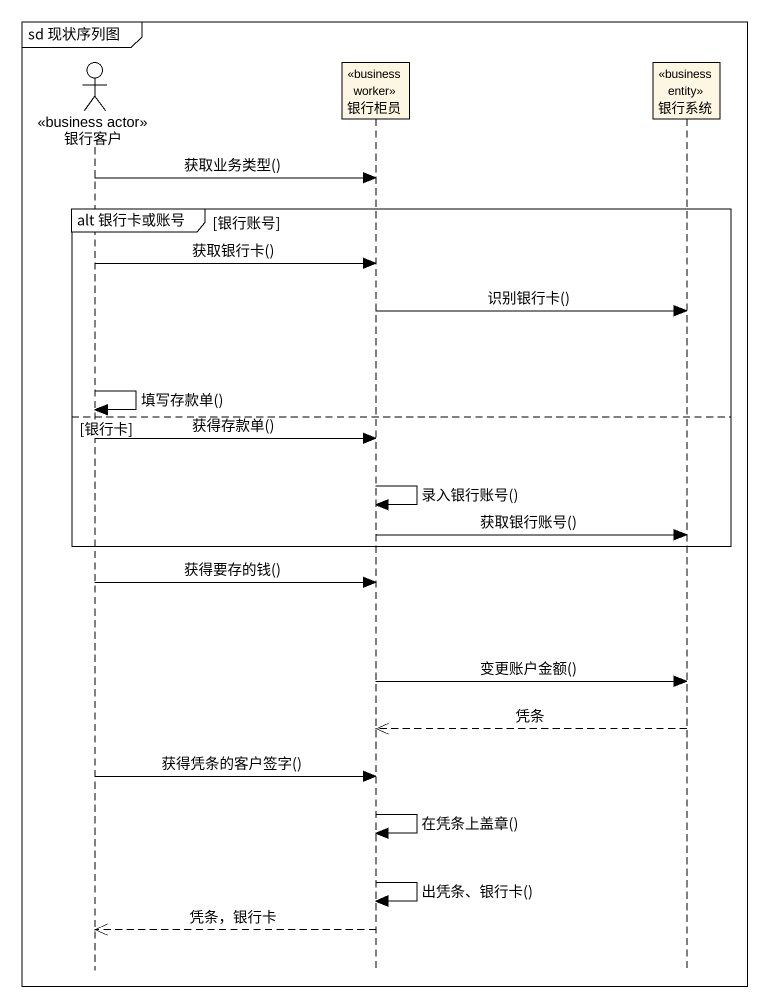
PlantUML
@startuml
mainframe sd 现状序列图
hide footbox
actor 银行客户 <<business actor>>
participant 银行柜员 <<business worker>>
participant 银行系统 <<business entity>>

银行客户 -> 银行柜员 : 获取业务类型()
group alt 银行卡或账号 [银行账号]
  银行客户 -> 银行柜员 : 获取银行卡()
  银行柜员 -> 银行系统 : 识别银行卡()
  银行客户 -> 银行客户 : 填写存款单()
else 银行卡
  银行客户 -> 银行柜员 : 获得存款单()
  银行柜员 -> 银行柜员 : 录入银行账号()
  银行柜员 -> 银行系统 : 获取银行账号()
end
银行客户 -> 银行柜员 : 获得要存的钱()
银行柜员 -> 银行系统 : 变更账户金额()
银行系统 -->> 银行柜员 : 凭条
银行客户 -> 银行柜员 : 获得凭条的客户签字()
银行柜员 -> 银行柜员 : 在凭条上盖章()
银行柜员 -> 银行柜员 : 出凭条、银行卡()
银行柜员 -->> 银行客户 : 凭条，银行卡
@enduml
